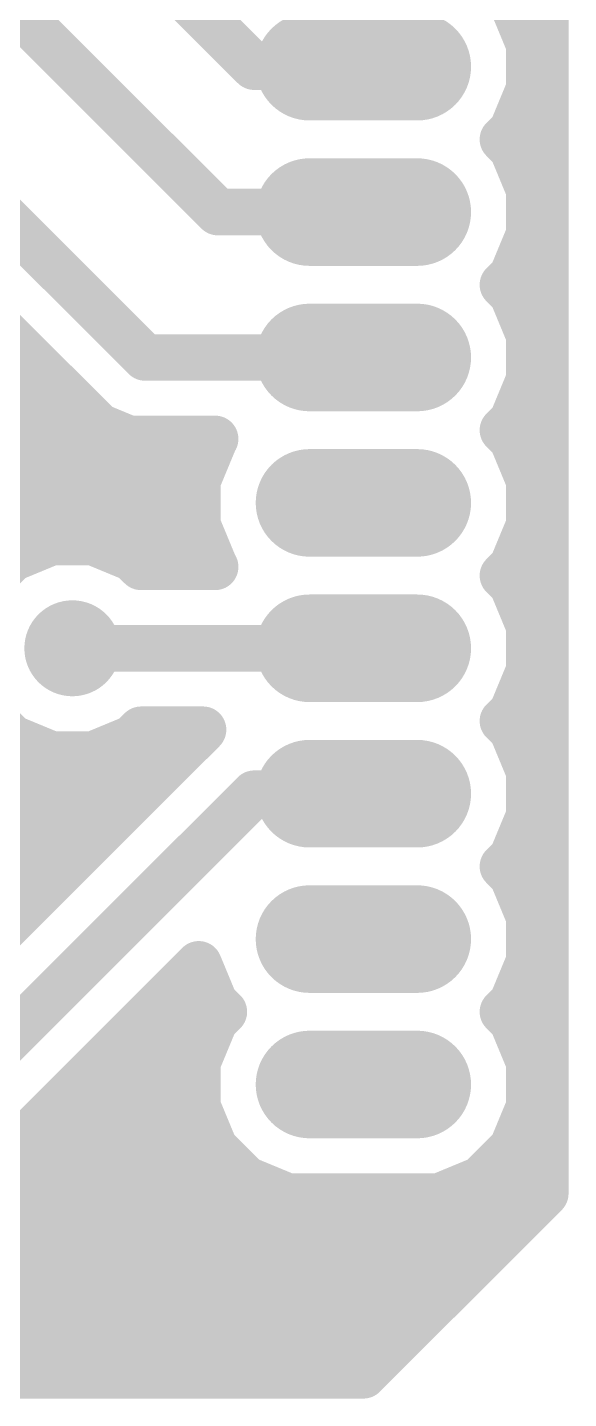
# Model space of a CAD drawing. Extents: x 5.3 to 60.7, y 2.1 to 49.9.
# Drawn here: x 51.29 to 60.73, y 2.13 to 26.09 of the extents above; entities that cross this region are included whole.
import ezdxf

# ---------------------------------------------------------------- set-up
doc = ezdxf.new("R2010")
doc.units = 0
for name, color, linetype in [('16', 174, 'CONTINUOUS'), ('17', 94, 'CONTINUOUS'), ('18', 94, 'CONTINUOUS')]:
    doc.layers.add(name, color=color, linetype=linetype)

# ---------------------------------------------------------------- blocks, each defined once
blk = doc.blocks.new('LONGP100')
at = {"const_width": 1}
blk.add_lwpolyline([(-0.5, 0), (0.5, 0)], dxfattribs=at)
at = {"const_width": 0.5}
for points in [[(-0.5, 0.25, 1), (-0.5, -0.25)], [(0.5, -0.25, 1), (0.5, 0.25)]]:
    blk.add_lwpolyline(points, format="xyb", dxfattribs=at)
blk = doc.blocks.new('ROUNDV')
at = {"const_width": 0.5}
blk.add_lwpolyline([(0, -0.25, 1), (0, 0.25, 1), (0, -0.25)], format="xyb", dxfattribs=at)

msp = doc.modelspace()

# ---------------------------------------------------------------- linework, layer by layer
at = {"layer": '16', "const_width": 0.8128}
for points in [[(60.325, 47.625), (60.325, 5.715)], [(55.245, 25.4), (48.895, 31.75)], [(54.61, 22.86), (46.99, 30.48)], [(44.45, 29.21), (53.34, 20.32)], [(43.2441, 28.4043), (52.1341, 19.5143)], [(60.0456, 25.789), (59.7478, 26.5079)], [(59.9542, 26.0096), (60.325, 26.0096)], [(60.0456, 25.011), (60.0456, 25.789)], [(57.15, 25.4), (55.245, 25.4)], [(59.7478, 24.2921), (60.0456, 25.011)], [(60.0456, 25.1968), (60.325, 25.1968)], [(59.5857, 24.13), (59.7478, 24.2921)], [(59.7859, 24.384), (60.325, 24.384)], [(59.7478, 23.9679), (59.5857, 24.13)], [(60.0456, 23.249), (59.7478, 23.9679)], [(59.9122, 23.5712), (60.325, 23.5712)], [(60.0456, 22.471), (60.0456, 23.249)], [(57.15, 22.86), (54.61, 22.86)], [(60.0456, 22.7584), (60.325, 22.7584)], [(59.7478, 21.7521), (60.0456, 22.471)], [(59.828, 21.9456), (60.325, 21.9456)], [(59.5857, 21.59), (59.7478, 21.7521)], [(59.7478, 21.4279), (59.5857, 21.59)], [(60.0456, 20.709), (59.7478, 21.4279)], [(59.8701, 21.1328), (60.325, 21.1328)], [(60.0456, 19.931), (60.0456, 20.709)], [(42.5246, 20.32), (51.3284, 20.32)], [(53.34, 20.32), (57.15, 20.32)], [(60.0456, 20.32), (60.325, 20.32)], [(59.7478, 19.2121), (60.0456, 19.931)], [(42.0624, 19.5072), (52.1412, 19.5072)], [(52.1341, 19.5143), (52.5343, 19.1141)], [(59.8701, 19.5072), (60.325, 19.5072)], [(52.5343, 19.1141), (53.0571, 18.8976)], [(59.5857, 19.05), (59.7478, 19.2121)], [(59.7478, 18.8879), (59.5857, 19.05)], [(53.0571, 18.8976), (54.5619, 18.8976)], [(54.5522, 18.8879), (54.2544, 18.169)], [(54.5619, 18.8976), (54.5522, 18.8879)], [(60.0456, 18.169), (59.7478, 18.8879)], [(49.6678, 18.6944), (54.472, 18.6944)], [(59.828, 18.6944), (60.325, 18.6944)], [(54.2544, 18.169), (54.2544, 17.391)], [(60.0456, 17.391), (60.0456, 18.169)], [(49.9364, 17.8816), (54.2544, 17.8816)], [(60.0456, 17.8816), (60.325, 17.8816)], [(54.2544, 17.391), (54.5522, 16.6721)], [(59.7478, 16.6721), (60.0456, 17.391)], [(51.7012, 17.0942), (51.0197, 16.8119)], [(52.4388, 17.0942), (51.7012, 17.0942)], [(53.1203, 16.8119), (52.4388, 17.0942)], [(49.7799, 17.0688), (51.6399, 17.0688)], [(52.5001, 17.0688), (54.3878, 17.0688)], [(59.9122, 17.0688), (60.325, 17.0688)], [(51.0197, 16.8119), (50.4981, 16.2903)], [(53.2698, 16.6624), (53.1203, 16.8119)], [(54.5619, 16.6624), (53.2698, 16.6624)], [(54.5522, 16.6721), (54.5619, 16.6624)], [(59.5857, 16.51), (59.7478, 16.6721)], [(59.7478, 16.3479), (59.5857, 16.51)], [(60.0456, 15.629), (59.7478, 16.3479)], [(59.7859, 16.256), (60.325, 16.256)], [(60.0456, 14.851), (60.0456, 15.629)], [(60.0456, 15.4432), (60.325, 15.4432)], [(57.15, 15.24), (52.07, 15.24)], [(59.7478, 14.1321), (60.0456, 14.851)], [(59.9542, 14.6304), (60.325, 14.6304)], [(50.4981, 14.1897), (51.0197, 13.6681)], [(59.5857, 13.97), (59.7478, 14.1321)], [(59.7478, 13.8079), (59.5857, 13.97)], [(53.1203, 13.6681), (53.2698, 13.8176)], [(53.2698, 13.8176), (54.351, 13.8176)], [(54.351, 13.8176), (54.0391, 13.5057)], [(59.7381, 13.8176), (60.325, 13.8176)], [(60.0456, 13.089), (59.7478, 13.8079)], [(54.0391, 13.5057), (47.6708, 7.1374)], [(51.0197, 13.6681), (51.7012, 13.3858)], [(52.4388, 13.3858), (53.1203, 13.6681)], [(51.7012, 13.3858), (52.4388, 13.3858)], [(60.0456, 12.311), (60.0456, 13.089)], [(49.9107, 13.0048), (53.5382, 13.0048)], [(60.0456, 13.0048), (60.325, 13.0048)], [(48.26, 5.715), (55.245, 12.7)], [(55.245, 12.7), (57.15, 12.7)], [(59.7478, 11.5921), (60.0456, 12.311)], [(49.8594, 12.192), (52.7254, 12.192)], [(59.9963, 12.192), (60.325, 12.192)], [(59.5857, 11.43), (59.7478, 11.5921)], [(49.2925, 11.3792), (51.9126, 11.3792)], [(59.7478, 11.2679), (59.5857, 11.43)], [(59.6365, 11.3792), (60.325, 11.3792)], [(60.0456, 10.549), (59.7478, 11.2679)], [(42.1182, 10.5664), (51.0998, 10.5664)], [(60.0384, 10.5664), (60.325, 10.5664)], [(60.0456, 9.771), (60.0456, 10.549)], [(49.0657, 4.5091), (54.2758, 9.7193)], [(54.2758, 9.7193), (54.5522, 9.0521)], [(59.7478, 9.0521), (60.0456, 9.771)], [(60.0384, 9.7536), (60.325, 9.7536)], [(53.4974, 8.9408), (54.6635, 8.9408)], [(54.5522, 9.0521), (54.7143, 8.89)], [(59.5857, 8.89), (59.7478, 9.0521)], [(59.6365, 8.9408), (60.325, 8.9408)], [(54.5522, 8.7279), (54.2544, 8.009)], [(54.7143, 8.89), (54.5522, 8.7279)], [(59.7478, 8.7279), (59.5857, 8.89)], [(60.0456, 8.009), (59.7478, 8.7279)], [(52.6846, 8.128), (54.3037, 8.128)], [(54.2544, 8.009), (54.2544, 7.231)], [(59.9963, 8.128), (60.325, 8.128)], [(60.0456, 7.231), (60.0456, 8.009)], [(51.8718, 7.3152), (54.2544, 7.3152)], [(60.0456, 7.3152), (60.325, 7.3152)], [(54.2544, 7.231), (54.5522, 6.5121)], [(59.7478, 6.5121), (60.0456, 7.231)], [(51.059, 6.5024), (54.5619, 6.5024)], [(54.5522, 6.5121), (55.1023, 5.962)], [(59.1977, 5.962), (59.7478, 6.5121)], [(59.7381, 6.5024), (60.325, 6.5024)], [(55.1023, 5.962), (55.8212, 5.6642)], [(58.4788, 5.6642), (59.1977, 5.962)], [(50.2462, 5.6896), (55.7598, 5.6896)], [(55.8212, 5.6642), (58.4788, 5.6642)], [(60.325, 5.715), (57.15, 2.54)], [(58.5402, 5.6896), (60.2996, 5.6896)], [(49.4334, 4.8768), (59.4868, 4.8768)], [(31.4756, 4.064), (58.674, 4.064)], [(29.4698, 3.2512), (57.8612, 3.2512)], [(57.15, 2.54), (15.7174, 2.54)]]:
    msp.add_lwpolyline(points, dxfattribs=at)
at = {"layer": '16', "const_width": 0.4064}
for points in [[(59.9542, 26.2128, 1), (59.9542, 25.8064)], [(60.325, 25.8064, 1), (60.325, 26.2128)], [(60.2488, 25.789, 1), (59.8424, 25.789)], [(59.8579, 25.7113, 1), (60.2333, 25.8668)], [(55.245, 25.6032, 1), (55.245, 25.1968)], [(55.1013, 25.2563, 1), (55.3887, 25.5437)], [(57.15, 25.1968, 1), (57.15, 25.6032)], [(60.0456, 25.4, 1), (60.0456, 24.9936)], [(60.2333, 24.9332, 1), (59.8579, 25.0887)], [(60.325, 24.9936, 1), (60.325, 25.4)], [(59.8424, 25.011, 1), (60.2488, 25.011)], [(59.7859, 24.5872, 1), (59.7859, 24.1808)], [(59.8915, 24.1484, 1), (59.6042, 24.4358)], [(60.325, 24.1808, 1), (60.325, 24.5872)], [(59.7294, 24.2737, 1), (59.442, 23.9863)], [(59.442, 24.2737, 1), (59.7294, 23.9863)], [(59.5601, 24.3699, 1), (59.9356, 24.2144)], [(59.9356, 24.0456, 1), (59.5601, 23.8901)], [(59.6042, 23.8242, 1), (59.8915, 24.1116)], [(59.9122, 23.7744, 1), (59.9122, 23.368)], [(60.325, 23.368, 1), (60.325, 23.7744)], [(60.2488, 23.249, 1), (59.8424, 23.249)], [(59.8579, 23.1713, 1), (60.2333, 23.3268)], [(54.61, 23.0632, 1), (54.61, 22.6568)], [(57.15, 22.6568, 1), (57.15, 23.0632)], [(54.4663, 22.7163, 1), (54.7537, 23.0037)], [(60.0456, 22.9616, 1), (60.0456, 22.5552)], [(60.325, 22.5552, 1), (60.325, 22.9616)], [(60.2333, 22.3932, 1), (59.8579, 22.5487)], [(59.8424, 22.471, 1), (60.2488, 22.471)], [(59.828, 22.1488, 1), (59.828, 21.7424)], [(60.325, 21.7424, 1), (60.325, 22.1488)], [(59.8915, 21.6084, 1), (59.6042, 21.8958)], [(59.7294, 21.7337, 1), (59.442, 21.4463)], [(59.442, 21.7337, 1), (59.7294, 21.4463)], [(59.5601, 21.8299, 1), (59.9356, 21.6744)], [(59.9356, 21.5056, 1), (59.5601, 21.3501)], [(59.6042, 21.2842, 1), (59.8915, 21.5716)], [(59.8701, 21.336, 1), (59.8701, 20.9296)], [(60.325, 20.9296, 1), (60.325, 21.336)], [(60.2488, 20.709, 1), (59.8424, 20.709)], [(59.8579, 20.6313, 1), (60.2333, 20.7868)], [(51.3284, 20.1168, 1), (51.3284, 20.5232)], [(53.34, 20.5232, 1), (53.34, 20.1168)], [(53.1963, 20.1763, 1), (53.4837, 20.4637)], [(57.15, 20.1168, 1), (57.15, 20.5232)], [(60.0456, 20.5232, 1), (60.0456, 20.1168)], [(60.325, 20.1168, 1), (60.325, 20.5232)], [(59.8424, 19.931, 1), (60.2488, 19.931)], [(60.2333, 19.8532, 1), (59.8579, 20.0087)], [(52.2778, 19.658, 1), (51.9905, 19.3706)], [(52.1412, 19.304, 1), (52.1412, 19.7104)], [(59.8701, 19.7104, 1), (59.8701, 19.304)], [(60.325, 19.304, 1), (60.325, 19.7104)], [(51.9905, 19.3706, 1), (52.2778, 19.658)], [(52.612, 19.3019, 1), (52.4565, 18.9264)], [(52.3906, 18.9705, 1), (52.678, 19.2578)], [(59.7294, 19.1937, 1), (59.442, 18.9063)], [(59.5601, 19.2899, 1), (59.9356, 19.1344)], [(59.8915, 19.0684, 1), (59.6042, 19.3558)], [(53.0571, 19.1008, 1), (53.0571, 18.6944)], [(52.9793, 18.7099, 1), (53.1348, 19.0853)], [(54.4085, 19.0316, 1), (54.6958, 18.7442)], [(54.7399, 18.8101, 1), (54.3644, 18.9656)], [(54.7055, 18.7539, 1), (54.4182, 19.0413)], [(54.5619, 18.6944, 1), (54.5619, 19.1008)], [(59.442, 19.1937, 1), (59.7294, 18.9063)], [(59.9356, 18.9656, 1), (59.5601, 18.8101)], [(59.6042, 18.7442, 1), (59.8915, 19.0316)], [(54.472, 18.4912, 1), (54.472, 18.8976)], [(59.828, 18.8976, 1), (59.828, 18.4912)], [(60.325, 18.4912, 1), (60.325, 18.8976)], [(54.4576, 18.169, 1), (54.0512, 18.169)], [(54.0667, 18.2468, 1), (54.4421, 18.0913)], [(60.2488, 18.169, 1), (59.8424, 18.169)], [(59.8579, 18.0913, 1), (60.2333, 18.2468)], [(54.2544, 17.6784, 1), (54.2544, 18.0848)], [(60.0456, 18.0848, 1), (60.0456, 17.6784)], [(60.325, 17.6784, 1), (60.325, 18.0848)], [(54.4421, 17.4687, 1), (54.0667, 17.3132)], [(60.2333, 17.3132, 1), (59.8579, 17.4687)], [(51.7012, 17.2974, 1), (51.7012, 16.891)], [(51.7789, 16.9065, 1), (51.6234, 17.2819)], [(52.5166, 17.2819, 1), (52.3611, 16.9065)], [(52.4388, 16.891, 1), (52.4388, 17.2974)], [(54.0512, 17.391, 1), (54.4576, 17.391)], [(59.8424, 17.391, 1), (60.2488, 17.391)], [(51.6399, 16.8656, 1), (51.6399, 17.272)], [(52.5001, 17.272, 1), (52.5001, 16.8656)], [(54.3878, 16.8656, 1), (54.3878, 17.272)], [(59.9122, 17.272, 1), (59.9122, 16.8656)], [(60.325, 16.8656, 1), (60.325, 17.272)], [(50.9419, 16.9996, 1), (51.0974, 16.6242)], [(51.1634, 16.6682, 1), (50.876, 16.9556)], [(53.264, 16.9556, 1), (52.9766, 16.6682)], [(53.0426, 16.6242, 1), (53.1981, 16.9996)], [(53.2698, 16.8656, 1), (53.2698, 16.4592)], [(53.1262, 16.5187, 1), (53.4135, 16.8061)], [(54.6958, 16.8158, 1), (54.4085, 16.5284)], [(54.4182, 16.5187, 1), (54.7055, 16.8061)], [(54.5619, 16.4592, 1), (54.5619, 16.8656)], [(59.8915, 16.5284, 1), (59.6042, 16.8158)], [(54.3644, 16.5944, 1), (54.7399, 16.7499)], [(59.7294, 16.6537, 1), (59.442, 16.3663)], [(59.442, 16.6537, 1), (59.7294, 16.3663)], [(59.5601, 16.7499, 1), (59.9356, 16.5944)], [(59.9356, 16.4256, 1), (59.5601, 16.2701)], [(59.7859, 16.4592, 1), (59.7859, 16.0528)], [(59.6042, 16.2042, 1), (59.8915, 16.4916)], [(60.325, 16.0528, 1), (60.325, 16.4592)], [(60.2488, 15.629, 1), (59.8424, 15.629)], [(60.0456, 15.6464, 1), (60.0456, 15.24)], [(59.8579, 15.5513, 1), (60.2333, 15.7068)], [(60.325, 15.24, 1), (60.325, 15.6464)], [(52.07, 15.4432, 1), (52.07, 15.0368)], [(57.15, 15.0368, 1), (57.15, 15.4432)], [(60.2333, 14.7732, 1), (59.8579, 14.9287)], [(59.9542, 14.8336, 1), (59.9542, 14.4272)], [(59.8424, 14.851, 1), (60.2488, 14.851)], [(60.325, 14.4272, 1), (60.325, 14.8336)], [(59.7294, 14.1137, 1), (59.442, 13.8263)], [(59.5601, 14.2099, 1), (59.9356, 14.0544)], [(59.8915, 13.9884, 1), (59.6042, 14.2758)], [(53.2698, 14.0208, 1), (53.2698, 13.6144)], [(53.4135, 13.6739, 1), (53.1262, 13.9613)], [(54.4947, 13.6739, 1), (54.2073, 13.9613)], [(54.351, 13.6144, 1), (54.351, 14.0208)], [(59.442, 14.1137, 1), (59.7294, 13.8263)], [(59.7381, 14.0208, 1), (59.7381, 13.6144)], [(59.9356, 13.8856, 1), (59.5601, 13.7301)], [(59.6042, 13.6642, 1), (59.8915, 13.9516)], [(60.325, 13.6144, 1), (60.325, 14.0208)], [(51.0974, 13.8558, 1), (50.9419, 13.4804)], [(50.876, 13.5244, 1), (51.1634, 13.8118)], [(52.9766, 13.8118, 1), (53.264, 13.5244)], [(53.1981, 13.4804, 1), (53.0426, 13.8558)], [(54.1828, 13.362, 1), (53.8955, 13.6494)], [(51.7012, 13.589, 1), (51.7012, 13.1826)], [(51.6234, 13.1981, 1), (51.7789, 13.5735)], [(52.3611, 13.5735, 1), (52.5166, 13.1981)], [(52.4388, 13.1826, 1), (52.4388, 13.589)], [(53.8955, 13.6494, 1), (54.1828, 13.362)], [(60.2488, 13.089, 1), (59.8424, 13.089)], [(53.5382, 12.8016, 1), (53.5382, 13.208)], [(60.0456, 13.208, 1), (60.0456, 12.8016)], [(59.8579, 13.0113, 1), (60.2333, 13.1668)], [(60.325, 12.8016, 1), (60.325, 13.208)], [(55.245, 12.9032, 1), (55.245, 12.4968)], [(55.3887, 12.5563, 1), (55.1013, 12.8437)], [(57.15, 12.4968, 1), (57.15, 12.9032)], [(60.2333, 12.2332, 1), (59.8579, 12.3887)], [(52.7254, 11.9888, 1), (52.7254, 12.3952)], [(59.9963, 12.3952, 1), (59.9963, 11.9888)], [(59.8424, 12.311, 1), (60.2488, 12.311)], [(60.325, 11.9888, 1), (60.325, 12.3952)], [(59.8915, 11.4484, 1), (59.6042, 11.7358)], [(51.9126, 11.176, 1), (51.9126, 11.5824)], [(59.7294, 11.5737, 1), (59.442, 11.2863)], [(59.442, 11.5737, 1), (59.7294, 11.2863)], [(59.6365, 11.5824, 1), (59.6365, 11.176)], [(59.5601, 11.6699, 1), (59.9356, 11.5144)], [(60.325, 11.176, 1), (60.325, 11.5824)], [(59.9356, 11.3456, 1), (59.5601, 11.1901)], [(59.6042, 11.1242, 1), (59.8915, 11.4116)], [(51.0998, 10.3632, 1), (51.0998, 10.7696)], [(60.0384, 10.7696, 1), (60.0384, 10.3632)], [(60.2488, 10.549, 1), (59.8424, 10.549)], [(59.8579, 10.4713, 1), (60.2333, 10.6268)], [(60.325, 10.3632, 1), (60.325, 10.7696)], [(54.4636, 9.797, 1), (54.0881, 9.6415)], [(54.4195, 9.5756, 1), (54.1321, 9.8629)], [(60.0384, 9.9568, 1), (60.0384, 9.5504)], [(60.2333, 9.6932, 1), (59.8579, 9.8487)], [(60.325, 9.5504, 1), (60.325, 9.9568)], [(59.8424, 9.771, 1), (60.2488, 9.771)], [(53.4974, 9.144, 1), (53.4974, 8.7376)], [(54.6958, 9.1958, 1), (54.4085, 8.9084)], [(54.6635, 8.7376, 1), (54.6635, 9.144)], [(59.6365, 9.144, 1), (59.6365, 8.7376)], [(59.8915, 8.9084, 1), (59.6042, 9.1958)], [(60.325, 8.7376, 1), (60.325, 9.144)], [(54.3644, 8.9744, 1), (54.7399, 9.1299)], [(54.7399, 8.6501, 1), (54.3644, 8.8056)], [(54.858, 8.7463, 1), (54.5706, 9.0337)], [(54.5706, 8.7463, 1), (54.858, 9.0337)], [(59.7294, 9.0337, 1), (59.442, 8.7463)], [(59.442, 9.0337, 1), (59.7294, 8.7463)], [(59.5601, 9.1299, 1), (59.9356, 8.9744)], [(59.9356, 8.8056, 1), (59.5601, 8.6501)], [(54.4085, 8.8716, 1), (54.6958, 8.5842)], [(59.6042, 8.5842, 1), (59.8915, 8.8716)], [(52.6846, 8.3312, 1), (52.6846, 7.9248)], [(54.4576, 8.009, 1), (54.0512, 8.009)], [(54.3037, 7.9248, 1), (54.3037, 8.3312)], [(59.9963, 8.3312, 1), (59.9963, 7.9248)], [(60.2488, 8.009, 1), (59.8424, 8.009)], [(60.325, 7.9248, 1), (60.325, 8.3312)], [(54.0667, 8.0868, 1), (54.4421, 7.9313)], [(59.8579, 7.9313, 1), (60.2333, 8.0868)], [(51.8718, 7.5184, 1), (51.8718, 7.112)], [(54.2544, 7.112, 1), (54.2544, 7.5184)], [(60.0456, 7.5184, 1), (60.0456, 7.112)], [(60.325, 7.112, 1), (60.325, 7.5184)], [(54.4421, 7.3087, 1), (54.0667, 7.1532)], [(54.0512, 7.231, 1), (54.4576, 7.231)], [(59.8424, 7.231, 1), (60.2488, 7.231)], [(60.2333, 7.1532, 1), (59.8579, 7.3087)], [(54.6958, 6.6558, 1), (54.4085, 6.3684)], [(54.3644, 6.4344, 1), (54.7399, 6.5899)], [(54.5619, 6.2992, 1), (54.5619, 6.7056)], [(59.7381, 6.7056, 1), (59.7381, 6.2992)], [(59.5601, 6.5899, 1), (59.9356, 6.4344)], [(59.8915, 6.3684, 1), (59.6042, 6.6558)], [(60.325, 6.2992, 1), (60.325, 6.7056)], [(55.1801, 6.1497, 1), (55.0246, 5.7742)], [(54.9586, 5.8183, 1), (55.246, 6.1056)], [(59.054, 6.1056, 1), (59.3414, 5.8183)], [(59.2754, 5.7742, 1), (59.1199, 6.1497)], [(55.8212, 5.8674, 1), (55.8212, 5.461)], [(55.7434, 5.4765, 1), (55.8989, 5.8519)], [(55.7598, 5.4864, 1), (55.7598, 5.8928)], [(58.4011, 5.8519, 1), (58.5566, 5.4765)], [(58.5402, 5.8928, 1), (58.5402, 5.4864)], [(58.4788, 5.461, 1), (58.4788, 5.8674)], [(60.4687, 5.5713, 1), (60.1813, 5.8587)], [(60.2996, 5.4864, 1), (60.2996, 5.8928)], [(60.1218, 5.715, 1), (60.5282, 5.715)], [(59.4868, 4.6736, 1), (59.4868, 5.08)], [(58.674, 3.8608, 1), (58.674, 4.2672)], [(57.8612, 3.048, 1), (57.8612, 3.4544)], [(57.0063, 2.6837, 1), (57.2937, 2.3963)], [(57.15, 2.3368, 1), (57.15, 2.7432)]]:
    msp.add_lwpolyline(points, format="xyb", dxfattribs=at)

# ---------------------------------------------------------------- block references
at = {"layer": '17', "xscale": 1.8796, "yscale": 1.8796}
for p in [(57.15, 25.4), (57.15, 22.86), (57.15, 20.32), (57.15, 17.78), (57.15, 15.24), (57.15, 12.7), (57.15, 10.16), (57.15, 7.62)]:
    msp.add_blockref('LONGP100', p, dxfattribs=at)
at = {"layer": '18'}
for xscale, yscale in [(1.6764, 1.6764), (1.0064, 1.0064)]:
    msp.add_blockref('ROUNDV', (52.07, 15.24), dxfattribs=dict(at, xscale=xscale, yscale=yscale))

doc.saveas('drawing.dxf')
